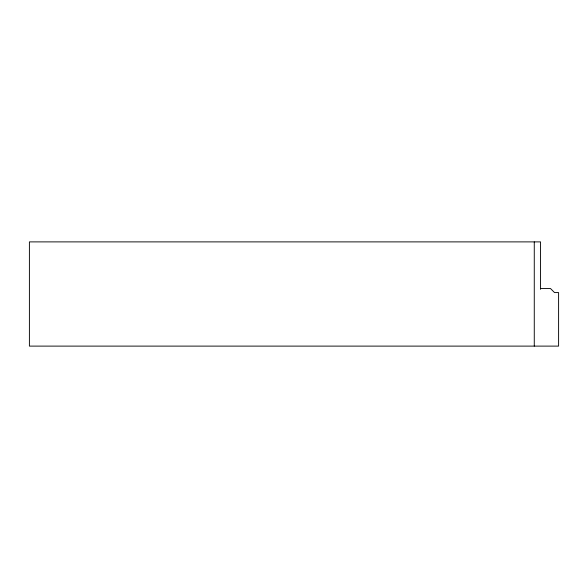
<?xml version="1.0" encoding="UTF-8"?>
<svg xmlns="http://www.w3.org/2000/svg" width="588" height="588" viewBox="0 0 588 588"><rect width="100%" height="100%" fill="white"/><g stroke="black" fill="none" stroke-linecap="round" stroke-linejoin="round"><path stroke-width="0.88" d="M540.563 288.524L550.493 288.524L554.543 292.581L558.6 292.581L558.6 346.111L29.4 346.111L29.4 241.889L540.563 241.889L540.563 289.34M534.271 241.889L534.271 346.111"/></g></svg>
